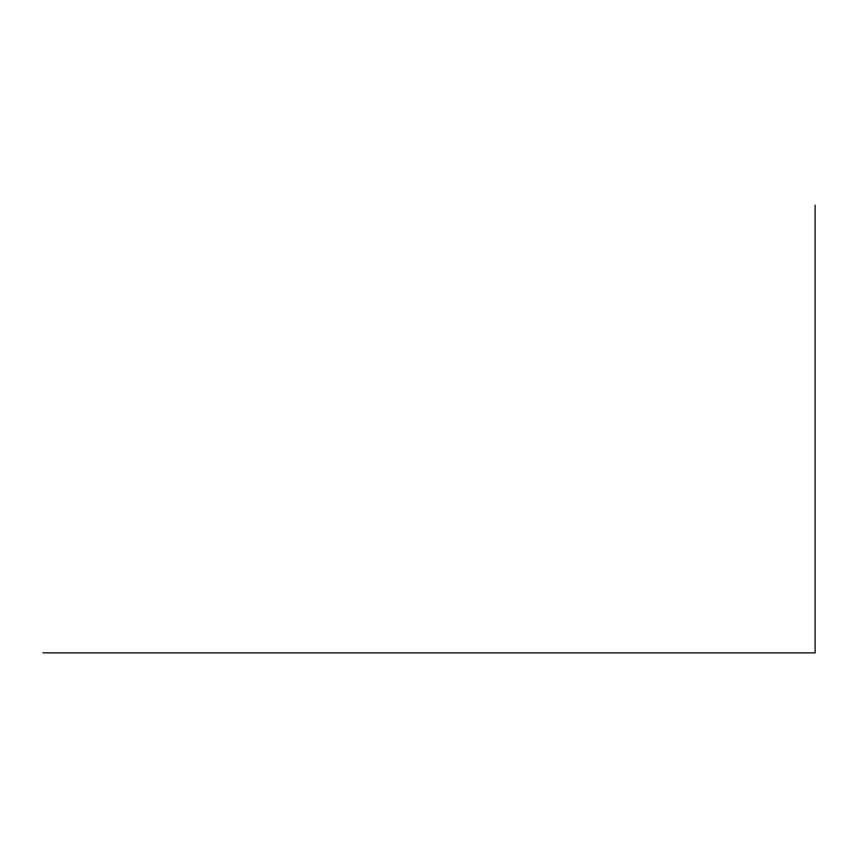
<?xml version="1.0" encoding="UTF-8"?>
<svg xmlns="http://www.w3.org/2000/svg" width="858" height="858" viewBox="0 0 858 858"><rect width="100%" height="100%" fill="white"/><g stroke="black" fill="none" stroke-linecap="round" stroke-linejoin="round"><path stroke-width="1.29" d="M42.9 652.874L815.1 652.874L815.1 205.126"/></g></svg>
